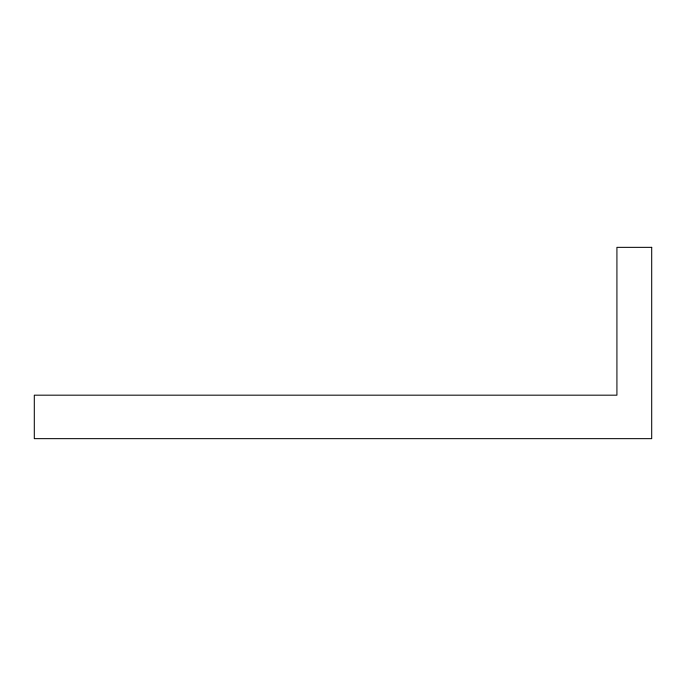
<?xml version="1.0" encoding="UTF-8"?>
<svg xmlns="http://www.w3.org/2000/svg" width="686" height="686" viewBox="0 0 686 686"><rect width="100%" height="100%" fill="white"/><g stroke="black" fill="none" stroke-linecap="round" stroke-linejoin="round"><path stroke-width="1.03" d="M651.7 247.346L616.92 247.346L616.92 395.179L34.3 395.179L34.3 438.654L651.7 438.654L651.7 247.346"/></g></svg>
